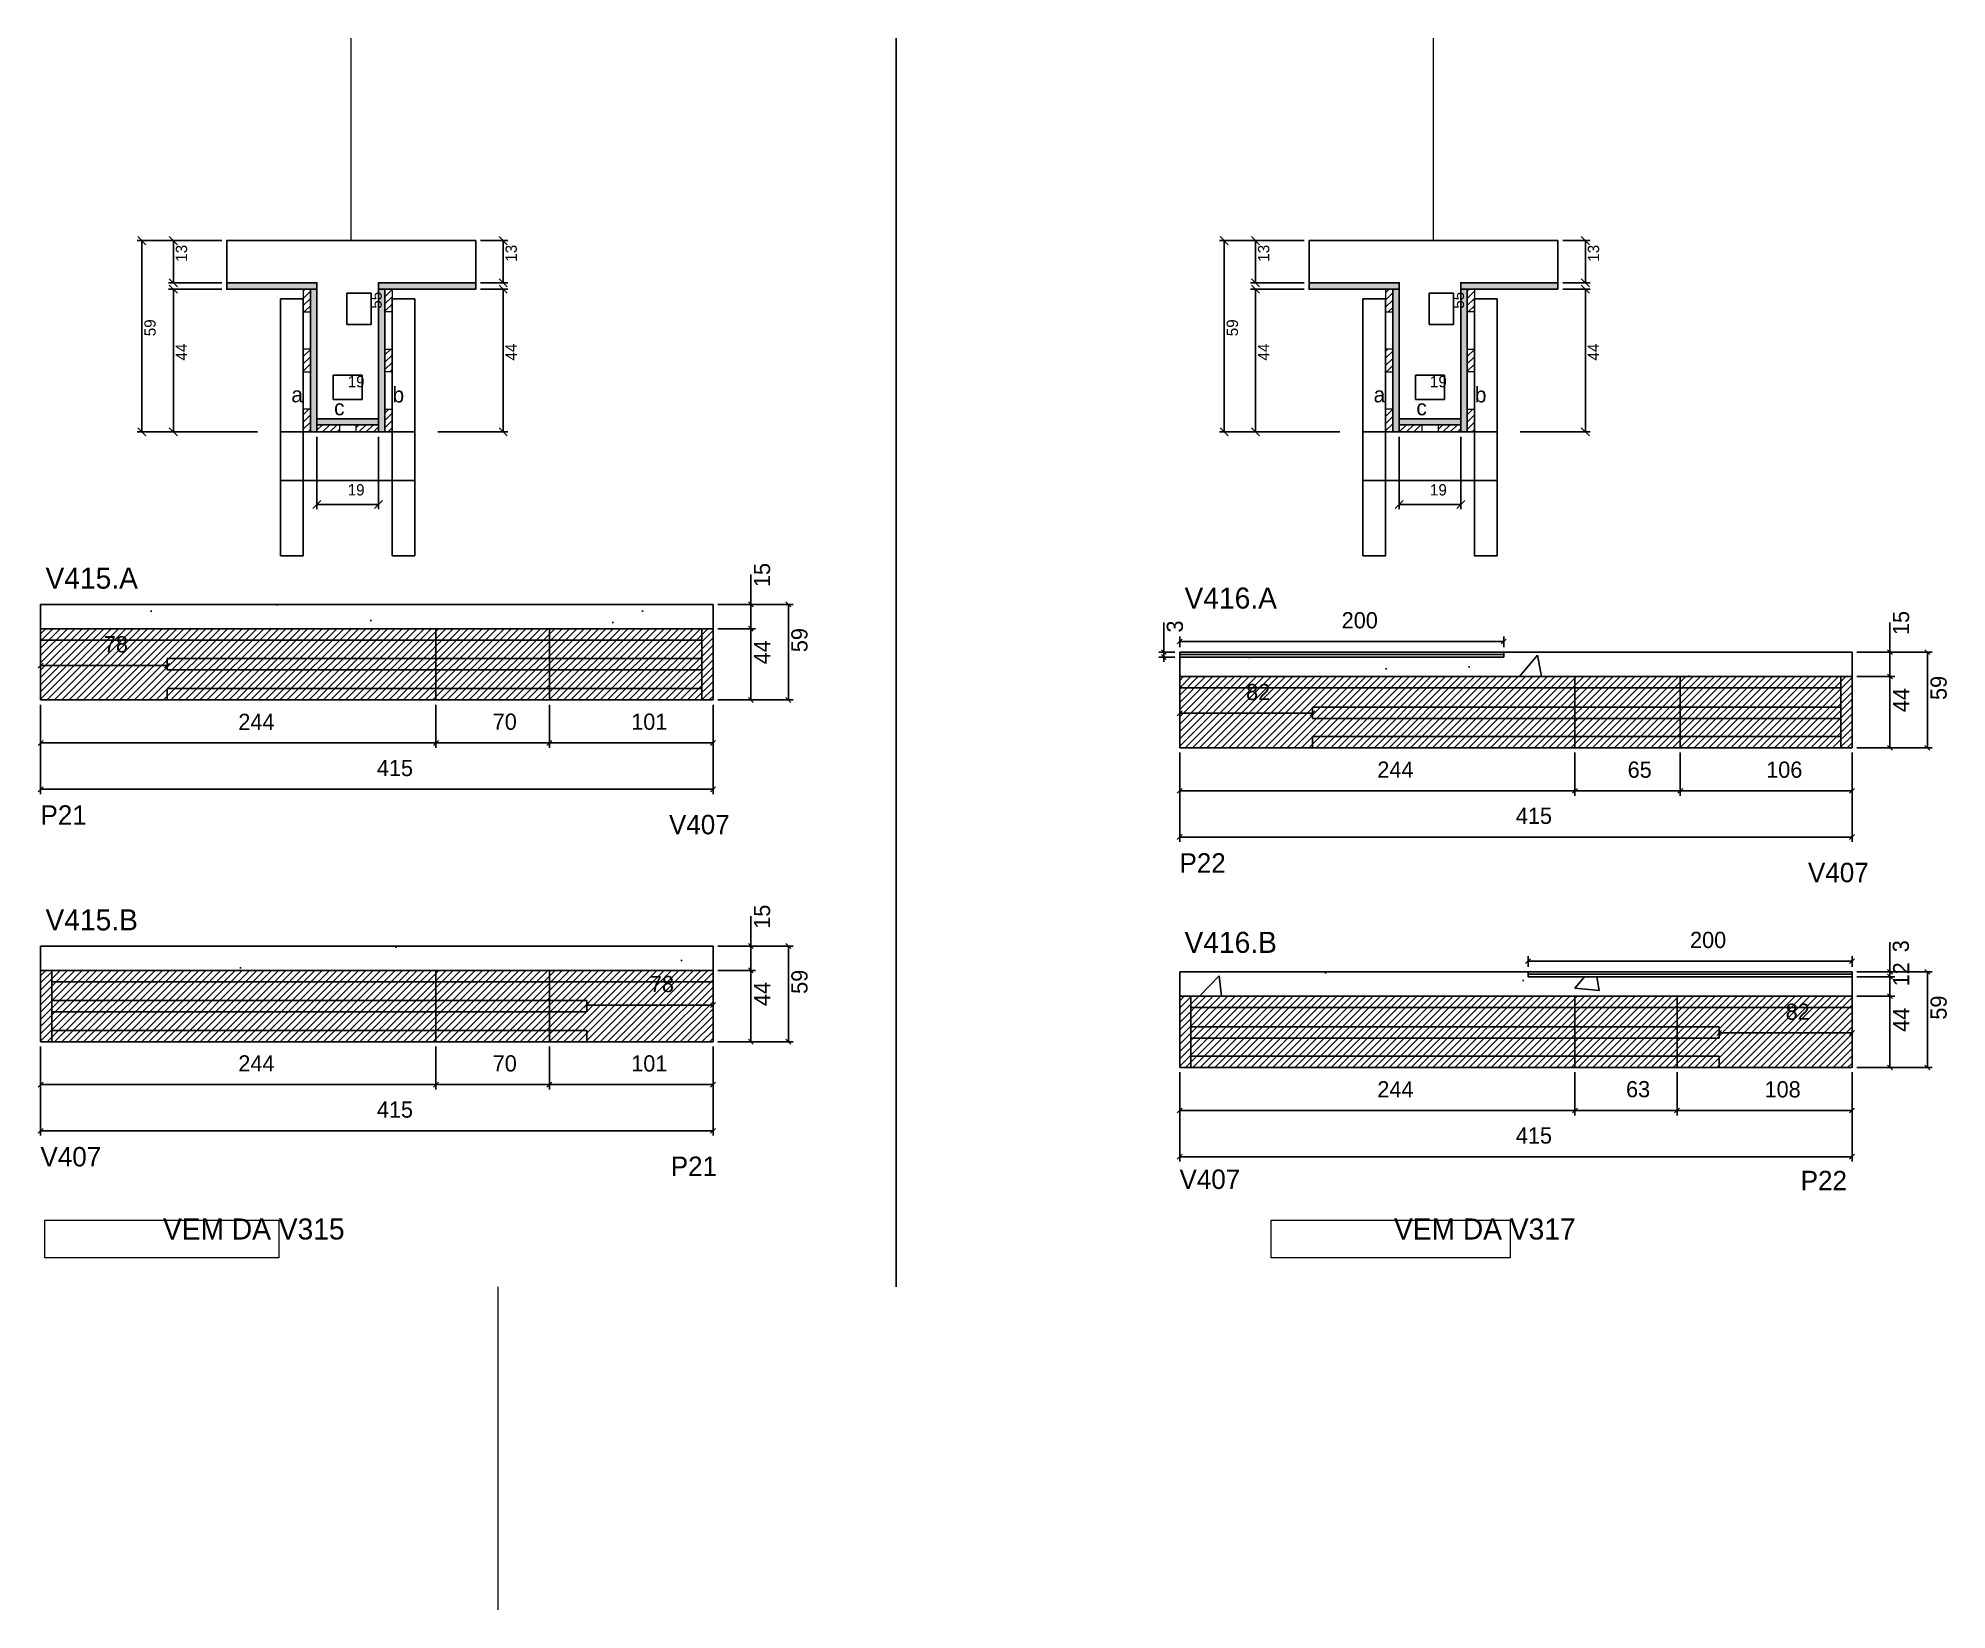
# Model space of a CAD drawing. Header units: metres. Extents: x 8003 to 9181, y 2593 to 3563.
import ezdxf

# ---------------------------------------------------------------- set-up
doc = ezdxf.new("R2010")
doc.units = ezdxf.units.M
for name, color, linetype in [('5', 7, 'Continuous'), ('CONCRETO', 7, 'Continuous'), ('COTA', 7, 'Continuous'), ('Cota Seção (2x)', 7, 'Continuous'), ('detalhes', 7, 'Continuous'), ('Hachura', 7, 'Continuous'), ('Madeira', 7, 'Continuous'), ('Painéis', 7, 'Continuous'), ('REAPROVEITAMENTO', 7, 'Continuous'), ('SARR_2.2x7', 7, 'Continuous'), ('SARR_3.5x7', 7, 'Continuous'), ('SARR_EDITAR', 7, 'Continuous'), ('SARRAFO DE PRESSAO', 7, 'Continuous'), ('Texto Seção', 7, 'Continuous')]:
    doc.layers.add(name, color=color, linetype=linetype)

msp = doc.modelspace()

# ---------------------------------------------------------------- hatches: boundary and pattern name
at = {"layer": 'COTA'}
h = msp.add_hatch(dxfattribs=at)
h.set_pattern_fill('AR-CONC')
h.paths.add_polyline_path([(8419.2, 3198.4), (8419.2, 3213.4), (8003.9, 3213.4), (8004.2, 3198.4), (8419.2, 3198.4)])
h = msp.add_hatch(dxfattribs=at)
h.set_pattern_fill('AR-CONC')
h.paths.add_polyline_path([(8907.2, 3180.9), (8707.2, 3180.9), (8707.2, 3168.9), (9122.2, 3168.9), (9122.2, 3183.9), (8907.2, 3183.9), (8907.2, 3180.9)])
h = msp.add_hatch(dxfattribs=at)
h.set_pattern_fill('AR-CONC')
h.paths.add_polyline_path([(8419.2, 2987.5), (8419.2, 3002.5), (8003.9, 3002.5), (8004.2, 2987.5), (8419.2, 2987.5)])
h = msp.add_hatch(dxfattribs=at)
h.set_pattern_fill('AR-CONC')
h.paths.add_polyline_path([(8922.2, 2983.6), (9122.2, 2983.6), (9122.2, 2971.6), (8707.2, 2971.6), (8707.2, 2986.6), (8922.2, 2986.6), (8922.2, 2983.6)])
at = {"layer": 'Hachura'}
h = msp.add_hatch(color=7, dxfattribs=at)
h.dxf.hatch_style = 1
h.paths.add_polyline_path([(8174.7, 3407.9), (8174.7, 3411.9), (8119.1, 3411.9), (8119.1, 3407.9), (8174.7, 3407.9)])
h = msp.add_hatch(dxfattribs=at)
h.set_pattern_fill('ANSI31')
h.paths.add_polyline_path([(8166.3, 3393.9), (8170.7, 3393.9), (8170.7, 3407.9), (8166.3, 3407.9), (8166.3, 3393.9)])
h = msp.add_hatch(color=7, dxfattribs=at)
h.dxf.hatch_style = 1
h.paths.add_polyline_path([(8170.7, 3407.9), (8174.7, 3407.9), (8174.7, 3319.9), (8170.7, 3319.9), (8170.7, 3407.9)])
h = msp.add_hatch(color=7, dxfattribs=at)
h.dxf.hatch_style = 1
h.paths.add_polyline_path([(8272.7, 3407.9), (8272.7, 3411.9), (8212.7, 3411.9), (8212.7, 3407.9), (8272.7, 3407.9)])
h = msp.add_hatch(color=7, dxfattribs=at)
h.dxf.hatch_style = 1
h.paths.add_polyline_path([(8216.7, 3409.9), (8212.7, 3409.9), (8212.7, 3319.9), (8216.7, 3319.9), (8216.7, 3409.9)])
h = msp.add_hatch(dxfattribs=at)
h.set_pattern_fill('ANSI31')
h.paths.add_polyline_path([(8221.1, 3393.9), (8216.7, 3393.9), (8216.7, 3407.9), (8221.1, 3407.9), (8221.1, 3393.9)])
h = msp.add_hatch(color=7, dxfattribs=at)
h.dxf.hatch_style = 1
h.paths.add_polyline_path([(8842.7, 3407.9), (8842.7, 3411.9), (8787.1, 3411.9), (8787.1, 3407.9), (8842.7, 3407.9)])
h = msp.add_hatch(dxfattribs=at)
h.set_pattern_fill('ANSI31')
h.paths.add_polyline_path([(8834.3, 3393.9), (8838.7, 3393.9), (8838.7, 3407.9), (8834.3, 3407.9), (8834.3, 3393.9)])
h = msp.add_hatch(color=7, dxfattribs=at)
h.dxf.hatch_style = 1
h.paths.add_polyline_path([(8838.7, 3407.9), (8842.7, 3407.9), (8842.7, 3319.9), (8838.7, 3319.9), (8838.7, 3407.9)])
h = msp.add_hatch(color=7, dxfattribs=at)
h.dxf.hatch_style = 1
h.paths.add_polyline_path([(8940.7, 3407.9), (8940.7, 3411.9), (8880.7, 3411.9), (8880.7, 3407.9), (8940.7, 3407.9)])
h = msp.add_hatch(color=7, dxfattribs=at)
h.dxf.hatch_style = 1
h.paths.add_polyline_path([(8884.7, 3409.9), (8880.7, 3409.9), (8880.7, 3319.9), (8884.7, 3319.9), (8884.7, 3409.9)])
h = msp.add_hatch(dxfattribs=at)
h.set_pattern_fill('ANSI31')
h.paths.add_polyline_path([(8889.1, 3393.9), (8884.7, 3393.9), (8884.7, 3407.9), (8889.1, 3407.9), (8889.1, 3393.9)])
h = msp.add_hatch(dxfattribs=at)
h.set_pattern_fill('ANSI31')
h.paths.add_polyline_path([(8166.3, 3356.9), (8170.7, 3356.9), (8170.7, 3370.9), (8166.3, 3370.9), (8166.3, 3356.9)])
h = msp.add_hatch(dxfattribs=at)
h.set_pattern_fill('ANSI31')
h.paths.add_polyline_path([(8221.1, 3356.9), (8216.7, 3356.9), (8216.7, 3370.9), (8221.1, 3370.9), (8221.1, 3356.9)])
h = msp.add_hatch(dxfattribs=at)
h.set_pattern_fill('ANSI31')
h.paths.add_polyline_path([(8834.3, 3356.9), (8838.7, 3356.9), (8838.7, 3370.9), (8834.3, 3370.9), (8834.3, 3356.9)])
h = msp.add_hatch(dxfattribs=at)
h.set_pattern_fill('ANSI31')
h.paths.add_polyline_path([(8889.1, 3356.9), (8884.7, 3356.9), (8884.7, 3370.9), (8889.1, 3370.9), (8889.1, 3356.9)])
h = msp.add_hatch(dxfattribs=at)
h.set_pattern_fill('ANSI31')
h.paths.add_polyline_path([(8166.3, 3319.9), (8170.7, 3319.9), (8170.7, 3333.9), (8166.3, 3333.9), (8166.3, 3319.9)])
h = msp.add_hatch(dxfattribs=at)
h.set_pattern_fill('ANSI31')
h.paths.add_polyline_path([(8221.1, 3319.9), (8216.7, 3319.9), (8216.7, 3333.9), (8221.1, 3333.9), (8221.1, 3319.9)])
h = msp.add_hatch(dxfattribs=at)
h.set_pattern_fill('ANSI31')
h.paths.add_polyline_path([(8834.3, 3319.9), (8838.7, 3319.9), (8838.7, 3333.9), (8834.3, 3333.9), (8834.3, 3319.9)])
h = msp.add_hatch(dxfattribs=at)
h.set_pattern_fill('ANSI31')
h.paths.add_polyline_path([(8889.1, 3319.9), (8884.7, 3319.9), (8884.7, 3333.9), (8889.1, 3333.9), (8889.1, 3319.9)])
h = msp.add_hatch(color=7, dxfattribs=at)
h.dxf.hatch_style = 1
h.paths.add_polyline_path([(8212.7, 3324.3), (8212.7, 3327.9), (8174.7, 3327.9), (8174.7, 3324.3), (8212.7, 3324.3)])
h = msp.add_hatch(dxfattribs=at)
h.set_pattern_fill('ANSI31')
h.paths.add_polyline_path([(8174.7, 3319.9), (8174.7, 3324.3), (8188.7, 3324.3), (8188.7, 3319.9), (8174.7, 3319.9)])
h = msp.add_hatch(dxfattribs=at)
h.set_pattern_fill('ANSI31')
h.paths.add_polyline_path([(8212.7, 3319.9), (8212.7, 3324.3), (8198.7, 3324.3), (8198.7, 3319.9), (8212.7, 3319.9)])
h = msp.add_hatch(color=7, dxfattribs=at)
h.dxf.hatch_style = 1
h.paths.add_polyline_path([(8880.7, 3324.3), (8880.7, 3327.9), (8842.7, 3327.9), (8842.7, 3324.3), (8880.7, 3324.3)])
h = msp.add_hatch(dxfattribs=at)
h.set_pattern_fill('ANSI31')
h.paths.add_polyline_path([(8842.7, 3319.9), (8842.7, 3324.3), (8856.7, 3324.3), (8856.7, 3319.9), (8842.7, 3319.9)])
h = msp.add_hatch(dxfattribs=at)
h.set_pattern_fill('ANSI31')
h.paths.add_polyline_path([(8880.7, 3319.9), (8880.7, 3324.3), (8866.7, 3324.3), (8866.7, 3319.9), (8880.7, 3319.9)])
at = {"layer": 'REAPROVEITAMENTO'}
h = msp.add_hatch(dxfattribs=at)
h.set_pattern_fill('ANSI31')
h.paths.add_polyline_path([(8419.2, 3154.4), (8419.2, 3198.4), (8004.2, 3198.4), (8004.2, 3154.4), (8419.2, 3154.4), (8419.2, 3154.4)])
h = msp.add_hatch(dxfattribs=at)
h.set_pattern_fill('ANSI31')
h.paths.add_polyline_path([(9122.2, 3125.1), (9122.2, 3169.1), (8707.2, 3168.6), (8707.2, 3124.6), (9122.2, 3125.1)])
h = msp.add_hatch(dxfattribs=at)
h.set_pattern_fill('ANSI31')
h.paths.add_polyline_path([(8004.2, 2943.8), (8004.2, 2987.8), (8419.2, 2987.3), (8419.2, 2943.3), (8004.2, 2943.8)])
h = msp.add_hatch(dxfattribs=at)
h.set_pattern_fill('ANSI31')
h.paths.add_polyline_path([(8707.2, 2927.8), (8707.2, 2971.8), (9122.2, 2971.6), (9122.2, 2927.6), (8707.2, 2927.8), (8707.2, 2927.8)])

# ---------------------------------------------------------------- linework, layer by layer
at = {"layer": 'CONCRETO', "color": 251, "lineweight": 25}
for points in [[(8119.1, 3411.9), (8119.1, 3437.9), (8272.7, 3437.9), (8272.7, 3411.9), (8212.7, 3411.9), (8212.7, 3327.9), (8174.7, 3327.9), (8174.7, 3411.9)], [(8787.1, 3411.9), (8787.1, 3437.9), (8940.7, 3437.9), (8940.7, 3411.9), (8880.7, 3411.9), (8880.7, 3327.9), (8842.7, 3327.9), (8842.7, 3411.9)]]:
    msp.add_lwpolyline(points, close=True, dxfattribs=at)
at = {"layer": 'COTA', "color": 241, "lineweight": 25}
for p, q in [((8532.3, 3562.9), (8532.3, 2792.1)), ((8004.2, 3198.4), (8004.2, 3213.4)), ((8419.2, 3213.4), (8004.2, 3213.4)), ((8419.2, 3213.4), (8419.2, 3198.4)), ((8707.2, 3168.9), (8707.2, 3180.9)), ((9122.2, 3183.9), (8907.2, 3183.9)), ((9122.2, 3183.9), (9122.2, 3168.9)), ((8004.2, 2987.5), (8004.2, 3002.5)), ((8419.2, 3002.5), (8004.2, 3002.5)), ((8419.2, 3002.5), (8419.2, 2987.5)), ((8707.2, 2986.6), (8707.2, 2971.6)), ((8707.2, 2986.6), (8922.2, 2986.6)), ((9122.2, 2971.6), (9122.2, 2983.6))]:
    msp.add_line(p, q, dxfattribs=at)
at = {"layer": 'COTA', "color": 4, "lineweight": 25}
for p, q in [((8116.1, 3437.9), (8063.7, 3437.9)), ((8066.7, 3319.9), (8066.7, 3437.9)), ((8116.1, 3437.9), (8083.1, 3437.9)), ((8086.1, 3437.9), (8086.1, 3411.9)), ((8275.7, 3437.9), (8292.6, 3437.9)), ((8289.6, 3437.9), (8289.6, 3411.9)), ((8784.1, 3437.9), (8731.7, 3437.9)), ((8734.7, 3319.9), (8734.7, 3437.9)), ((8784.1, 3437.9), (8751, 3437.9)), ((8754, 3437.9), (8754, 3411.9)), ((8943.7, 3437.9), (8960.6, 3437.9)), ((8957.6, 3437.9), (8957.6, 3411.9)), ((8116.1, 3411.9), (8083.1, 3411.9)), ((8116.1, 3407.9), (8083.1, 3407.9)), ((8086.1, 3407.9), (8086.1, 3319.9)), ((8275.7, 3411.9), (8292.6, 3411.9)), ((8275.7, 3407.9), (8292.6, 3407.9)), ((8289.6, 3319.9), (8289.6, 3407.9)), ((8784.1, 3411.9), (8751, 3411.9)), ((8784.1, 3407.9), (8751, 3407.9)), ((8754, 3407.9), (8754, 3319.9)), ((8943.7, 3411.9), (8960.6, 3411.9)), ((8943.7, 3407.9), (8960.6, 3407.9)), ((8957.6, 3319.9), (8957.6, 3407.9)), ((8138.1, 3319.9), (8063.7, 3319.9)), ((8138.1, 3319.9), (8083.1, 3319.9)), ((8174.7, 3316.9), (8174.7, 3272.1)), ((8212.7, 3316.9), (8212.7, 3272.1)), ((8249.3, 3319.9), (8292.6, 3319.9)), ((8806.1, 3319.9), (8731.7, 3319.9)), ((8806.1, 3319.9), (8751, 3319.9)), ((8842.7, 3316.9), (8842.7, 3272.1)), ((8880.7, 3316.9), (8880.7, 3272.1)), ((8917.3, 3319.9), (8960.6, 3319.9)), ((8174.7, 3275.1), (8212.7, 3275.1)), ((8842.7, 3275.1), (8880.7, 3275.1)), ((8442.5, 3213.4), (8442.5, 3231.8)), ((8422.2, 3213.4), (8445.5, 3213.4)), ((8422.2, 3213.4), (8468.7, 3213.4)), ((8442.5, 3198.4), (8442.5, 3213.4)), ((8465.7, 3213.4), (8465.7, 3154.4)), ((8422.2, 3198.4), (8445.5, 3198.4)), ((8422.2, 3198.4), (8445.5, 3198.4)), ((8442.5, 3198.4), (8442.5, 3154.4)), ((8697.4, 3183.9), (8697.4, 3202.2)), ((8707.2, 3186.9), (8707.2, 3193.5)), ((8907.2, 3186.9), (8907.2, 3193.5)), ((9145.6, 3183.9), (9145.6, 3202.2)), ((8704.2, 3183.9), (8694.4, 3183.9)), ((8704.2, 3180.9), (8694.4, 3180.9)), ((8697.4, 3180.9), (8697.4, 3183.9)), ((8697.4, 3180.9), (8697.4, 3177.9)), ((8907.2, 3190.5), (8707.2, 3190.5)), ((9125.2, 3183.9), (9148.6, 3183.9)), ((9125.2, 3183.9), (9171.7, 3183.9)), ((9145.6, 3168.9), (9145.6, 3183.9)), ((9168.7, 3183.9), (9168.7, 3124.9)), ((8004.2, 3175.7), (8082.2, 3175.7)), ((8004.2, 3173.4), (8004.2, 3172.7)), ((8082.2, 3173.4), (8082.2, 3172.7)), ((9125.2, 3168.9), (9148.6, 3168.9)), ((9125.2, 3168.9), (9148.6, 3168.9)), ((9145.6, 3168.9), (9145.6, 3124.9)), ((8004.2, 3151.4), (8004.2, 3124.9)), ((8004.2, 3151.4), (8004.2, 3096.3)), ((8248.2, 3151.4), (8248.2, 3124.9)), ((8248.2, 3151.4), (8248.2, 3124.9)), ((8318.2, 3151.4), (8318.2, 3124.9)), ((8318.2, 3151.4), (8318.2, 3124.9)), ((8419.2, 3151.4), (8419.2, 3124.9)), ((8419.2, 3151.4), (8419.2, 3096.3)), ((8422.2, 3154.4), (8445.5, 3154.4)), ((8422.2, 3154.4), (8468.7, 3154.4)), ((8707.2, 3146.2), (8789.2, 3146.2)), ((8707.2, 3143.9), (8707.2, 3143.2)), ((8789.2, 3143.9), (8789.2, 3143.2)), ((8004.2, 3127.9), (8248.2, 3127.9)), ((8248.2, 3127.9), (8318.2, 3127.9)), ((8318.2, 3127.9), (8419.2, 3127.9)), ((8707.2, 3121.9), (8707.2, 3095.3)), ((8707.2, 3121.9), (8707.2, 3066.8)), ((8951.2, 3121.9), (8951.2, 3095.3)), ((8951.2, 3121.9), (8951.2, 3095.3)), ((9016.2, 3121.9), (9016.2, 3095.3)), ((9016.2, 3121.9), (9016.2, 3095.3)), ((9122.2, 3121.9), (9122.2, 3095.3)), ((9122.2, 3121.9), (9122.2, 3066.8)), ((9125.2, 3124.9), (9148.6, 3124.9)), ((9125.2, 3124.9), (9171.7, 3124.9)), ((8004.2, 3099.3), (8419.2, 3099.3)), ((8707.2, 3098.3), (8951.2, 3098.3)), ((8951.2, 3098.3), (9016.2, 3098.3)), ((9016.2, 3098.3), (9122.2, 3098.3)), ((8707.2, 3069.8), (9122.2, 3069.8)), ((8442.5, 3002.5), (8442.5, 3020.9)), ((9145.6, 2986.6), (9145.6, 3004.9)), ((8422.2, 3002.5), (8445.5, 3002.5)), ((8422.2, 3002.5), (8468.7, 3002.5)), ((8442.5, 2987.5), (8442.5, 3002.5)), ((8465.7, 3002.5), (8465.7, 2943.5)), ((8922.2, 2989.6), (8922.2, 2996.2)), ((8922.2, 2993.2), (9122.2, 2993.2)), ((9122.2, 2989.6), (9122.2, 2996.2)), ((8422.2, 2987.5), (8445.5, 2987.5)), ((8422.2, 2987.5), (8445.5, 2987.5)), ((8442.5, 2987.5), (8442.5, 2943.5)), ((9125.2, 2986.6), (9148.6, 2986.6)), ((9125.2, 2986.6), (9171.7, 2986.6)), ((9125.2, 2983.6), (9148.6, 2983.6)), ((9125.2, 2983.6), (9148.6, 2983.6)), ((9145.6, 2983.6), (9145.6, 2986.6)), ((9145.6, 2983.6), (9145.6, 2980.6)), ((9145.6, 2971.6), (9145.6, 2983.6)), ((9168.7, 2986.6), (9168.7, 2927.6)), ((9125.2, 2971.6), (9148.6, 2971.6)), ((9125.2, 2971.6), (9148.6, 2971.6)), ((9145.6, 2971.6), (9145.6, 2927.6)), ((8419.2, 2966.1), (8341.2, 2966.1)), ((8341.2, 2964.3), (8341.2, 2963.1)), ((8419.2, 2964.3), (8419.2, 2963.1)), ((9122.2, 2948.9), (9040.2, 2948.9)), ((9040.2, 2946.6), (9040.2, 2945.9)), ((9122.2, 2946.6), (9122.2, 2945.9)), ((8004.2, 2940.5), (8004.2, 2914)), ((8004.2, 2940.5), (8004.2, 2885.5)), ((8248.2, 2940.5), (8248.2, 2914)), ((8248.2, 2940.5), (8248.2, 2914)), ((8318.2, 2940.5), (8318.2, 2914)), ((8318.2, 2940.5), (8318.2, 2914)), ((8419.2, 2940.5), (8419.2, 2914)), ((8419.2, 2940.5), (8419.2, 2885.5)), ((8422.2, 2943.5), (8445.5, 2943.5)), ((8422.2, 2943.5), (8468.7, 2943.5)), ((8707.2, 2924.6), (8707.2, 2898)), ((8707.2, 2924.6), (8707.2, 2869.5)), ((8951.2, 2924.6), (8951.2, 2898)), ((8951.2, 2924.6), (8951.2, 2898)), ((9014.2, 2924.6), (9014.2, 2898)), ((9014.2, 2924.6), (9014.2, 2898)), ((9122.2, 2924.6), (9122.2, 2898)), ((9122.2, 2924.6), (9122.2, 2869.5)), ((9125.2, 2927.6), (9148.6, 2927.6)), ((9125.2, 2927.6), (9171.7, 2927.6)), ((8004.2, 2917), (8248.2, 2917)), ((8248.2, 2917), (8318.2, 2917)), ((8318.2, 2917), (8419.2, 2917)), ((8951.2, 2901), (8707.2, 2901)), ((9014.2, 2901), (8951.2, 2901)), ((9122.2, 2901), (9014.2, 2901)), ((8004.2, 2888.5), (8419.2, 2888.5)), ((9122.2, 2872.5), (8707.2, 2872.5))]:
    msp.add_line(p, q, dxfattribs=at)
at = {"layer": 'COTA', "color": 0, "lineweight": 25}
for p, q in [((8444, 3211.9), (8441, 3214.9)), ((8467.2, 3211.9), (8464.2, 3214.9)), ((8441, 3199.9), (8444, 3196.9)), ((8444, 3196.9), (8441, 3199.9)), ((8695.9, 3185.4), (8698.9, 3182.4)), ((8698.9, 3179.4), (8695.9, 3182.4)), ((8708.7, 3192), (8705.7, 3189)), ((8905.7, 3189), (8908.7, 3192)), ((9147.1, 3182.4), (9144.1, 3185.4)), ((9170.2, 3182.4), (9167.2, 3185.4)), ((8005.7, 3177.2), (8002.7, 3174.2)), ((8080.7, 3174.2), (8083.7, 3177.2)), ((9144.1, 3170.4), (9147.1, 3167.4)), ((9147.1, 3167.4), (9144.1, 3170.4)), ((8441, 3155.9), (8444, 3152.9)), ((8464.2, 3155.9), (8467.2, 3152.9)), ((8708.7, 3147.7), (8705.7, 3144.7)), ((8787.7, 3144.7), (8790.7, 3147.7)), ((8005.7, 3129.4), (8002.7, 3126.4)), ((8246.7, 3126.4), (8249.7, 3129.4)), ((8249.7, 3129.4), (8246.7, 3126.4)), ((8319.7, 3129.4), (8316.7, 3126.4)), ((8316.7, 3126.4), (8319.7, 3129.4)), ((8417.7, 3126.4), (8420.7, 3129.4)), ((9144.1, 3126.4), (9147.1, 3123.4)), ((9167.2, 3126.4), (9170.2, 3123.4)), ((8005.7, 3100.8), (8002.7, 3097.8)), ((8417.7, 3097.8), (8420.7, 3100.8)), ((8708.7, 3099.8), (8705.7, 3096.8)), ((8949.7, 3096.8), (8952.7, 3099.8)), ((8952.7, 3099.8), (8949.7, 3096.8)), ((9017.7, 3099.8), (9014.7, 3096.8)), ((9014.7, 3096.8), (9017.7, 3099.8)), ((9120.7, 3096.8), (9123.7, 3099.8)), ((8708.7, 3071.3), (8705.7, 3068.3)), ((9120.7, 3068.3), (9123.7, 3071.3)), ((8444, 3001), (8441, 3004)), ((8467.2, 3001), (8464.2, 3004)), ((8923.7, 2994.7), (8920.7, 2991.7)), ((9120.7, 2991.7), (9123.7, 2994.7)), ((8441, 2989), (8444, 2986)), ((8444, 2986), (8441, 2989)), ((9144.1, 2988.1), (9147.1, 2985.1)), ((9147.1, 2982.1), (9144.1, 2985.1)), ((9147.1, 2982.1), (9144.1, 2985.1)), ((9170.2, 2985.1), (9167.2, 2988.1)), ((9144.1, 2973.1), (9147.1, 2970.1)), ((9147.1, 2970.1), (9144.1, 2973.1)), ((8342.7, 2967.6), (8339.7, 2964.6)), ((8417.7, 2964.6), (8420.7, 2967.6)), ((9041.7, 2950.4), (9038.7, 2947.4)), ((9120.7, 2947.4), (9123.7, 2950.4)), ((8441, 2945), (8444, 2942)), ((8464.2, 2945), (8467.2, 2942)), ((9144.1, 2929.1), (9147.1, 2926.1)), ((9167.2, 2929.1), (9170.2, 2926.1)), ((8005.7, 2918.5), (8002.7, 2915.5)), ((8246.7, 2915.5), (8249.7, 2918.5)), ((8249.7, 2918.5), (8246.7, 2915.5)), ((8319.7, 2918.5), (8316.7, 2915.5)), ((8316.7, 2915.5), (8319.7, 2918.5)), ((8417.7, 2915.5), (8420.7, 2918.5)), ((8708.7, 2902.5), (8705.7, 2899.5)), ((8949.7, 2899.5), (8952.7, 2902.5)), ((8952.7, 2902.5), (8949.7, 2899.5)), ((9015.7, 2902.5), (9012.7, 2899.5)), ((9012.7, 2899.5), (9015.7, 2902.5)), ((9120.7, 2899.5), (9123.7, 2902.5)), ((8005.7, 2890), (8002.7, 2887)), ((8417.7, 2887), (8420.7, 2890)), ((8708.7, 2874), (8705.7, 2871)), ((9120.7, 2871), (9123.7, 2874))]:
    msp.add_line(p, q, dxfattribs=at)
for points in [[(8069.2, 3435.4), (8064.2, 3440.4)], [(8088.6, 3435.4), (8083.6, 3440.4)], [(8292.1, 3435.4), (8287.1, 3440.4)], [(8737.2, 3435.4), (8732.2, 3440.4)], [(8756.5, 3435.4), (8751.5, 3440.4)], [(8960.1, 3435.4), (8955.1, 3440.4)], [(8083.6, 3414.4), (8088.6, 3409.4)], [(8088.6, 3405.4), (8083.6, 3410.4)], [(8287.1, 3414.4), (8292.1, 3409.4)], [(8292.1, 3405.4), (8287.1, 3410.4)], [(8751.5, 3414.4), (8756.5, 3409.4)], [(8756.5, 3405.4), (8751.5, 3410.4)], [(8955.1, 3414.4), (8960.1, 3409.4)], [(8960.1, 3405.4), (8955.1, 3410.4)], [(8064.2, 3322.4), (8069.2, 3317.4)], [(8083.6, 3322.4), (8088.6, 3317.4)], [(8287.1, 3322.4), (8292.1, 3317.4)], [(8732.2, 3322.4), (8737.2, 3317.4)], [(8751.5, 3322.4), (8756.5, 3317.4)], [(8955.1, 3322.4), (8960.1, 3317.4)], [(8177.2, 3277.6), (8172.2, 3272.6)], [(8210.2, 3272.6), (8215.2, 3277.6)], [(8845.2, 3277.6), (8840.2, 3272.6)], [(8878.2, 3272.6), (8883.2, 3277.6)]]:
    msp.add_lwpolyline(points, dxfattribs=at)
at = {"layer": 'Cota Seção (2x)', "color": 180, "lineweight": 25}
for p, q in [((8208.2, 3405.5), (8193.2, 3405.5)), ((8193.2, 3405.5), (8193.2, 3386.2)), ((8208.2, 3386.2), (8208.2, 3405.5)), ((8876.2, 3405.5), (8861.2, 3405.5)), ((8861.2, 3405.5), (8861.2, 3386.2)), ((8876.2, 3386.2), (8876.2, 3405.5)), ((8193.2, 3386.2), (8208.2, 3386.2)), ((8861.2, 3386.2), (8876.2, 3386.2)), ((8202.7, 3354.9), (8184.7, 3354.9)), ((8184.7, 3354.9), (8184.7, 3339.9)), ((8202.7, 3339.9), (8202.7, 3354.9)), ((8870.7, 3354.9), (8852.7, 3354.9)), ((8852.7, 3354.9), (8852.7, 3339.9)), ((8870.7, 3339.9), (8870.7, 3354.9)), ((8184.7, 3339.9), (8202.7, 3339.9)), ((8852.7, 3339.9), (8870.7, 3339.9))]:
    msp.add_line(p, q, dxfattribs=at)
at = {"layer": 'Madeira', "color": 126, "lineweight": 18}
for points in [[(8166.3, 3393.9), (8170.7, 3393.9), (8170.7, 3407.9), (8166.3, 3407.9)], [(8221.1, 3393.9), (8216.7, 3393.9), (8216.7, 3407.9), (8221.1, 3407.9)], [(8834.3, 3393.9), (8838.7, 3393.9), (8838.7, 3407.9), (8834.3, 3407.9)], [(8889.1, 3393.9), (8884.7, 3393.9), (8884.7, 3407.9), (8889.1, 3407.9)], [(8166.3, 3356.9), (8170.7, 3356.9), (8170.7, 3370.9), (8166.3, 3370.9)], [(8221.1, 3356.9), (8216.7, 3356.9), (8216.7, 3370.9), (8221.1, 3370.9)], [(8834.3, 3356.9), (8838.7, 3356.9), (8838.7, 3370.9), (8834.3, 3370.9)], [(8889.1, 3356.9), (8884.7, 3356.9), (8884.7, 3370.9), (8889.1, 3370.9)], [(8166.3, 3319.9), (8170.7, 3319.9), (8170.7, 3333.9), (8166.3, 3333.9)], [(8221.1, 3319.9), (8216.7, 3319.9), (8216.7, 3333.9), (8221.1, 3333.9)], [(8834.3, 3319.9), (8838.7, 3319.9), (8838.7, 3333.9), (8834.3, 3333.9)], [(8889.1, 3319.9), (8884.7, 3319.9), (8884.7, 3333.9), (8889.1, 3333.9)], [(8174.7, 3319.9), (8174.7, 3324.3), (8188.7, 3324.3), (8188.7, 3319.9)], [(8212.7, 3319.9), (8212.7, 3324.3), (8198.7, 3324.3), (8198.7, 3319.9)], [(8842.7, 3319.9), (8842.7, 3324.3), (8856.7, 3324.3), (8856.7, 3319.9)], [(8880.7, 3319.9), (8880.7, 3324.3), (8866.7, 3324.3), (8866.7, 3319.9)]]:
    msp.add_lwpolyline(points, close=True, dxfattribs=at)
at = {"layer": 'Painéis', "color": 200, "lineweight": 25}
for p, q in [((8004.2, 3198.4), (8419.2, 3198.4)), ((8004.2, 3154.4), (8004.2, 3198.4)), ((8248.2, 3154.4), (8248.2, 3198.4)), ((8318.2, 3154.4), (8318.2, 3198.4)), ((8419.2, 3154.4), (8419.2, 3198.4)), ((8707.2, 3168.9), (9122.2, 3168.9)), ((8707.2, 3124.9), (8707.2, 3168.9)), ((8951.2, 3124.9), (8951.2, 3168.9)), ((9016.2, 3124.9), (9016.2, 3168.9)), ((9122.2, 3124.9), (9122.2, 3168.9)), ((8004.2, 3154.4), (8419.2, 3154.4)), ((8707.2, 3124.9), (9122.2, 3124.9)), ((8004.2, 2987.5), (8419.2, 2987.5)), ((8004.2, 2943.5), (8004.2, 2987.5)), ((8248.2, 2943.5), (8248.2, 2987.5)), ((8318.2, 2943.5), (8318.2, 2987.5)), ((8419.2, 2943.5), (8419.2, 2987.5)), ((9122.2, 2971.6), (8707.2, 2971.6)), ((8707.2, 2927.6), (8707.2, 2971.6)), ((8951.2, 2927.6), (8951.2, 2971.6)), ((9014.2, 2927.6), (9014.2, 2971.6)), ((9122.2, 2927.6), (9122.2, 2971.6)), ((8004.2, 2943.5), (8419.2, 2943.5)), ((9122.2, 2927.6), (8707.2, 2927.6))]:
    msp.add_line(p, q, dxfattribs=at)
for points in [[(8174.7, 3407.9), (8174.7, 3411.9), (8119.1, 3411.9), (8119.1, 3407.9)], [(8170.7, 3407.9), (8174.7, 3407.9), (8174.7, 3319.9), (8170.7, 3319.9)], [(8272.7, 3407.9), (8272.7, 3411.9), (8212.7, 3411.9), (8212.7, 3407.9)], [(8216.7, 3407.9), (8212.7, 3407.9), (8212.7, 3319.9), (8216.7, 3319.9)], [(8842.7, 3407.9), (8842.7, 3411.9), (8787.1, 3411.9), (8787.1, 3407.9)], [(8838.7, 3407.9), (8842.7, 3407.9), (8842.7, 3319.9), (8838.7, 3319.9)], [(8940.7, 3407.9), (8940.7, 3411.9), (8880.7, 3411.9), (8880.7, 3407.9)], [(8884.7, 3407.9), (8880.7, 3407.9), (8880.7, 3319.9), (8884.7, 3319.9)], [(8212.7, 3324.3), (8212.7, 3327.9), (8174.7, 3327.9), (8174.7, 3324.3)], [(8880.7, 3324.3), (8880.7, 3327.9), (8842.7, 3327.9), (8842.7, 3324.3)], [(8707.2, 3183.9), (8907.2, 3183.9), (8907.2, 3180.9), (8707.2, 3180.9)], [(9122.2, 2986.6), (8922.2, 2986.6), (8922.2, 2983.6), (9122.2, 2983.6)]]:
    msp.add_lwpolyline(points, close=True, dxfattribs=at)
at = {"layer": 'SARR_2.2x7', "color": 40, "lineweight": 25}
for p, q in [((8412.2, 3154.4), (8412.2, 3198.4)), ((8004.2, 3191.4), (8248.2, 3191.4)), ((8248.2, 3191.4), (8318.2, 3191.4)), ((8318.2, 3191.4), (8412.2, 3191.4)), ((8082.2, 3179.9), (8248.2, 3179.9)), ((8082.2, 3172.9), (8082.2, 3179.9)), ((8082.2, 3172.9), (8248.2, 3172.9)), ((8248.2, 3179.9), (8318.2, 3179.9)), ((8248.2, 3172.9), (8318.2, 3172.9)), ((8318.2, 3179.9), (8412.2, 3179.9)), ((8318.2, 3172.9), (8412.2, 3172.9)), ((8082.2, 3161.4), (8248.2, 3161.4)), ((8082.2, 3154.4), (8082.2, 3161.4)), ((8248.2, 3161.4), (8318.2, 3161.4)), ((8318.2, 3161.4), (8412.2, 3161.4)), ((8707.2, 3161.9), (8951.2, 3161.9)), ((8951.2, 3161.9), (9016.2, 3161.9)), ((9016.2, 3161.9), (9115.2, 3161.9)), ((9115.2, 3124.9), (9115.2, 3168.9)), ((8789.2, 3149.9), (8951.2, 3149.9)), ((8789.2, 3142.9), (8789.2, 3149.9)), ((8951.2, 3149.9), (9016.2, 3149.9)), ((9016.2, 3149.9), (9115.2, 3149.9)), ((8789.2, 3142.9), (8951.2, 3142.9)), ((8951.2, 3142.9), (9016.2, 3142.9)), ((9016.2, 3142.9), (9115.2, 3142.9)), ((8789.2, 3131.9), (8951.2, 3131.9)), ((8789.2, 3124.9), (8789.2, 3131.9)), ((8951.2, 3131.9), (9016.2, 3131.9)), ((9016.2, 3131.9), (9115.2, 3131.9)), ((8011.1, 2943.5), (8011.1, 2987.5)), ((8011.1, 2980.5), (8248.2, 2980.5)), ((8248.2, 2980.5), (8318.2, 2980.5)), ((8318.2, 2980.5), (8419.2, 2980.5)), ((8011.1, 2969), (8248.2, 2969)), ((8248.2, 2969), (8318.2, 2969)), ((8318.2, 2969), (8341.2, 2969)), ((8341.2, 2962), (8341.2, 2969)), ((8714.1, 2927.6), (8714.1, 2971.6)), ((8011.1, 2962), (8248.2, 2962)), ((8248.2, 2962), (8318.2, 2962)), ((8318.2, 2962), (8341.2, 2962)), ((8951.2, 2964.6), (8714.1, 2964.6)), ((9014.2, 2964.6), (8951.2, 2964.6)), ((9122.2, 2964.6), (9014.2, 2964.6)), ((8011.1, 2950.5), (8248.2, 2950.5)), ((8248.2, 2950.5), (8318.2, 2950.5)), ((8318.2, 2950.5), (8341.2, 2950.5)), ((8341.2, 2943.5), (8341.2, 2950.5)), ((8951.2, 2952.6), (8714.1, 2952.6)), ((8951.2, 2945.6), (8714.1, 2945.6)), ((9014.2, 2952.6), (8951.2, 2952.6)), ((9014.2, 2945.6), (8951.2, 2945.6)), ((9040.2, 2952.6), (9014.2, 2952.6)), ((9040.2, 2945.6), (9014.2, 2945.6)), ((9040.2, 2945.6), (9040.2, 2952.6)), ((8951.2, 2934.6), (8714.1, 2934.6)), ((9014.2, 2934.6), (8951.2, 2934.6)), ((9040.2, 2934.6), (9014.2, 2934.6)), ((9040.2, 2927.6), (9040.2, 2934.6))]:
    msp.add_line(p, q, dxfattribs=at)
at = {"layer": 'SARR_3.5x7', "color": 81, "lineweight": 25}
for points in [[(8152.3, 3401.9), (8166.3, 3401.9), (8166.3, 3243.4), (8152.3, 3243.4)], [(8235.1, 3401.9), (8221.1, 3401.9), (8221.1, 3243.4), (8235.1, 3243.4)], [(8820.3, 3401.9), (8834.3, 3401.9), (8834.3, 3243.4), (8820.3, 3243.4)], [(8903.1, 3401.9), (8889.1, 3401.9), (8889.1, 3243.4), (8903.1, 3243.4)], [(8152.3, 3319.9), (8235.1, 3319.9), (8235.1, 3289.8), (8152.3, 3289.8)], [(8820.3, 3319.9), (8903.1, 3319.9), (8903.1, 3289.8), (8820.3, 3289.8)]]:
    msp.add_lwpolyline(points, close=True, dxfattribs=at)
at = {"layer": 'SARR_EDITAR', "color": 141, "lineweight": 25}
for p, q in [((8907.2, 3182.4), (8707.2, 3182.4)), ((8922.2, 2985.1), (9122.2, 2985.1))]:
    msp.add_line(p, q, dxfattribs=at)
at = {"layer": 'SARRAFO DE PRESSAO', "color": 30, "lineweight": 9}
msp.add_line((8286.6, 2592.9), (8286.6, 2792.1), dxfattribs=at)
at = {"layer": 'Texto Seção', "color": 252, "lineweight": 15}
for p, q in [((8195.9, 3437.9), (8195.9, 3562.9)), ((8863.9, 3437.9), (8863.9, 3562.9))]:
    msp.add_line(p, q, dxfattribs=at)
at = {"layer": 'Texto Seção', "color": 7, "lineweight": 15}
for points in [[(8006.7, 2833.3), (8151.3, 2833.3), (8151.3, 2810.1), (8006.7, 2810.1)], [(8763.6, 2833.3), (8911.1, 2833.3), (8911.1, 2810.1), (8763.6, 2810.1)]]:
    msp.add_lwpolyline(points, close=True, dxfattribs=at)

# ---------------------------------------------------------------- texts
at = {"layer": '5', "color": 5, "lineweight": 25}
for s, p in [('P21', (8004.1, 3077.4)), ('V407', (8392, 3071.5)), ('P22', (8707.1, 3047.8)), ('V407', (9095, 3041.9)), ('V407', (8004.1, 2866.5)), ('P21', (8393.1, 2860.6)), ('V407', (8707.1, 2852.6)), ('P22', (9090.5, 2851.8))]:
    msp.add_text(s, height=12, rotation=0, dxfattribs=at).set_placement(p)
at = {"layer": 'COTA', "color": 1, "lineweight": 25}
for s, p in [('13', (8094.6, 3424.9)), ('13', (8298.1, 3424.9)), ('13', (8762.5, 3424.9)), ('13', (8966.1, 3424.9)), ('59', (8075.2, 3378.9)), ('59', (8743.2, 3378.9)), ('44', (8094.6, 3363.9)), ('44', (8298.1, 3363.9)), ('44', (8762.5, 3363.9)), ('44', (8966.1, 3363.9))]:
    msp.add_text(s, height=7, rotation=90, dxfattribs=at).set_placement(p)
for p in [(8193.7, 3280.6), (8861.7, 3280.6)]:
    msp.add_text('19', height=7, dxfattribs=at).set_placement(p)
at = {"layer": 'COTA', "color": 240, "lineweight": 25}
for s, p in [('15', (8454.4, 3224.1)), ('15', (9157.4, 3194.5)), ('59', (8477.5, 3183.9)), ('3', (8709.2, 3196)), ('44', (8454.5, 3176.4)), ('44', (9157.5, 3146.9)), ('59', (9180.6, 3154.4)), ('15', (8454.4, 3013.2)), ('3', (9157.3, 2998.7)), ('59', (8477.5, 2973)), ('12', (9157.5, 2977.6)), ('44', (8454.5, 2965.5)), ('59', (9180.6, 2957.1)), ('44', (9157.5, 2949.6))]:
    msp.add_text(s, height=10, rotation=90, dxfattribs=at).set_placement(p)
for s, p in [('200', (8807.2, 3198.6)), ('78', (8043.2, 3183.8)), ('82', (8748.2, 3154.3)), ('244', (8126.2, 3135.9)), ('70', (8283.2, 3136)), ('101', (8368.7, 3136)), ('415', (8211.7, 3107.4)), ('244', (8829.2, 3106.4)), ('65', (8983.7, 3106.4)), ('106', (9069.2, 3106.4)), ('415', (8914.7, 3077.9)), ('200', (9022.2, 3001.3)), ('78', (8380.2, 2974.1)), ('82', (9081.2, 2957)), ('244', (8126.2, 2925.1)), ('70', (8283.2, 2925.1)), ('101', (8368.7, 2925.1)), ('244', (8829.2, 2909.1)), ('63', (8982.7, 2909.2)), ('108', (9068.2, 2909.1)), ('415', (8211.7, 2896.6)), ('415', (8914.7, 2880.6))]:
    msp.add_text(s, height=10, dxfattribs=at).set_placement(p)
at = {"layer": 'Cota Seção (2x)', "color": 1, "lineweight": 25}
for p in [(8214.7, 3395.9), (8882.7, 3395.9)]:
    msp.add_text('55', height=7, rotation=90, dxfattribs=at).set_placement(p)
for p in [(8193.7, 3347.4), (8861.7, 3347.4)]:
    msp.add_text('19', height=7, dxfattribs=at).set_placement(p)
at = {"layer": 'detalhes', "color": 4, "lineweight": 25}
for s, p in [('b', (8221.4, 3338)), ('b', (8889.4, 3338)), ('a', (8158.9, 3338.1)), ('c', (8185.3, 3330.1)), ('a', (8826.9, 3338.1)), ('c', (8853.3, 3330.1))]:
    msp.add_text(s, height=9.6, dxfattribs=at).set_placement(p)
at = {"layer": 'Texto Seção', "color": 7, "lineweight": 15}
for s, p in [('V415.A', (8007.2, 3223.1)), ('V416.A', (8710.2, 3210.8)), ('V415.B', (8007.2, 3012.2)), ('V416.B', (8710.2, 2998.3)), ('VEM DA V315', (8079.7, 2821.4)), ('VEM DA V317', (8839.5, 2821.4))]:
    msp.add_text(s, height=13, dxfattribs=at).set_placement(p)

doc.saveas('drawing.dxf')
